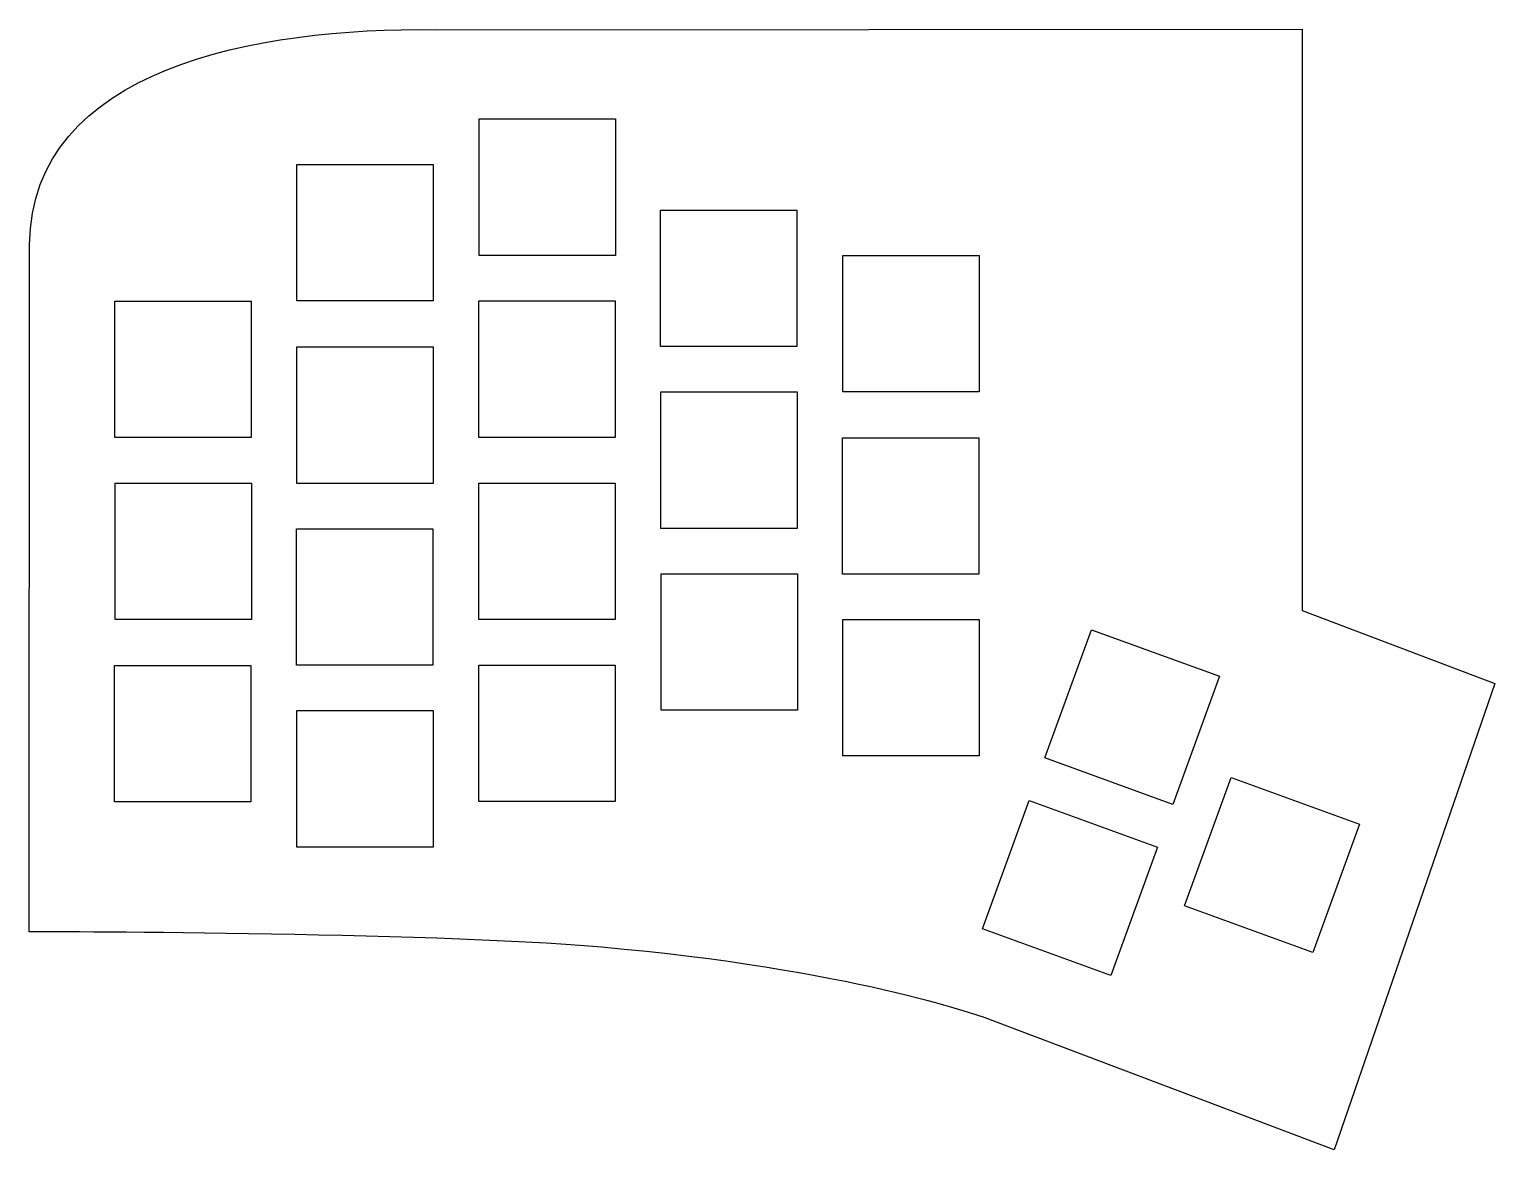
# Model space of a CAD drawing. Extents: x 22 to 176, y -130 to -13.
import ezdxf

# ---------------------------------------------------------------- set-up
doc = ezdxf.new("R2010")
doc.units = 0
doc.layers.get('0').update_dxf_attribs({"linetype": 'CONTINUOUS'})

msp = doc.modelspace()

# ---------------------------------------------------------------- linework, layer by layer
at = {"color": 3}
for points in [[(121.688072, -116.104106), (121.4026, -116.011089), (121.037994, -115.891065), (120.591415, -115.750037), (120.065703, -115.588003), (119.460847, -115.407969), (118.774023, -115.206928), (118.010887, -114.990886), (117.17144, -114.759841), (116.252851, -114.513793), (115.255123, -114.255741), (114.183905, -113.98869), (113.033549, -113.709635), (111.80688, -113.424577), (110.506723, -113.130518), (109.130252, -112.83346), (107.677469, -112.533401), (106.151197, -112.23034), (104.55144, -111.924278), (102.878196, -111.621219), (101.131465, -111.32116), (99.311244, -111.021099), (97.420364, -110.730041), (95.455997, -110.441985), (93.42097, -110.16293), (91.312455, -109.895878), (89.136108, -109.634827), (86.886271, -109.388776), (84.568601, -109.157731), (82.183096, -108.938689), (80.36853, -108.791659), (78.435253, -108.653631), (76.391746, -108.524604), (74.249314, -108.404582), (72.024916, -108.293558), (69.724204, -108.188539), (67.36131, -108.092519), (64.947542, -108.002501), (62.494202, -107.921485), (60.015426, -107.84647), (57.522517, -107.777457), (55.023955, -107.714444), (52.533872, -107.657433), (50.060748, -107.606423), (47.621541, -107.561414), (45.224731, -107.522406), (42.884449, -107.486399), (40.609175, -107.453392), (38.410214, -107.426387), (36.3017, -107.402382), (34.294934, -107.384379), (32.404057, -107.366375), (30.634712, -107.351372), (29.001036, -107.34237), (27.517163, -107.333368), (26.194394, -107.327367), (25.041211, -107.321366), (24.074573, -107.318366), (23.300134, -107.315365), (22.73202, -107.315365), (22.384371, -107.315365), (22.265658, -107.315365), (22.293924, -35.424123), (22.375889, -33.722786), (22.5907, -32.108466), (22.935523, -30.572163), (23.404709, -29.113872), (23.989781, -27.7336), (24.685082, -26.428339), (25.490614, -25.195098), (26.395072, -24.033867), (27.398453, -22.944651), (28.489454, -21.921448), (29.668071, -20.964259), (30.925835, -20.070081), (32.259905, -19.238916), (33.661815, -18.467764), (35.128734, -17.756623), (36.655004, -17.102495), (38.234976, -16.505376), (39.862998, -15.959269), (41.533417, -15.464169), (43.243405, -15.02008), (44.981658, -14.624004), (46.751002, -14.272935), (48.54013, -13.966871), (50.346217, -13.702822), (52.16361, -13.477775), (53.986656, -13.29474), (55.809702, -13.147709), (57.627094, -13.033688), (59.436008, -12.955671), (61.227963, -12.910664), (63.000133, -12.89266), (64.746865, -12.903164), (155.557862, -12.859654), (155.555033, -73.675979), (175.703539, -81.340785), (158.905443, -130.125583), (122.056919, -116.231631)], [(69.370625, -22.245441), (83.648524, -22.245441), (83.648524, -36.52334), (69.370625, -36.52334)], [(64.547724, -27.007943), (64.547724, -41.285841), (50.269825, -41.285841), (50.269825, -27.007943)], [(102.647723, -46.061041), (88.369824, -46.061041), (88.369824, -31.783142), (102.647723, -31.783142)], [(107.432524, -50.81084), (107.432524, -36.532941), (121.710423, -36.532941), (121.710423, -50.81084)], [(31.219826, -41.30814), (45.497724, -41.30814), (45.497724, -55.586039), (31.219826, -55.586039)], [(69.332525, -41.295466), (83.610424, -41.295466), (83.610424, -55.570774), (69.332525, -55.570774)], [(50.269825, -46.108742), (64.547724, -46.108742), (64.547724, -60.386638), (50.269825, -60.386638)], [(88.382522, -65.098338), (88.382522, -50.820441), (102.660421, -50.820441), (102.660421, -65.098338)], [(107.407124, -69.898938), (107.407124, -55.621041), (121.685023, -55.621041), (121.685023, -69.898938)], [(31.245226, -60.358139), (45.523124, -60.358139), (45.523124, -74.636038), (31.245226, -74.636038)], [(83.623124, -74.648738), (69.345225, -74.648738), (69.345225, -60.370839), (83.623124, -60.370839)], [(64.522324, -65.133339), (64.522324, -79.411238), (50.244425, -79.411238), (50.244425, -65.133339)], [(102.698521, -69.857739), (102.698521, -84.135638), (88.420622, -84.135638), (88.420622, -69.857739)], [(121.710423, -88.910838), (107.432524, -88.910838), (107.432524, -74.632939), (121.710423, -74.632939)], [(146.896636, -80.580995), (142.012978, -94.001339), (128.592634, -89.117681), (133.476292, -75.697337)], [(45.472324, -79.446239), (45.472324, -93.724137), (31.194426, -93.724137), (31.194426, -79.446239)], [(83.623124, -79.395439), (83.623124, -93.673338), (69.345225, -93.673338), (69.345225, -79.395439)], [(50.269825, -84.170639), (64.547724, -84.170639), (64.547724, -98.448537), (50.269825, -98.448537)], [(143.235735, -104.586284), (148.119393, -91.16594), (161.539737, -96.049598), (156.656079, -109.469941)], [(126.961192, -93.578939), (140.381536, -98.462597), (135.497878, -111.882942), (122.077534, -106.999283)]]:
    msp.add_lwpolyline(points, close=True, dxfattribs=at)

doc.saveas('drawing.dxf')
